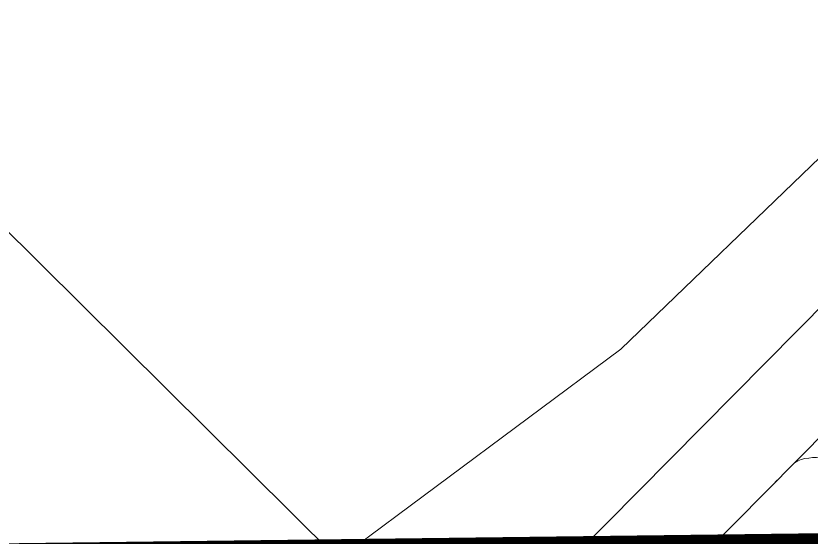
# Model space of a CAD drawing. Header units: feet. Extents: x 47819 to 50150, y 49272 to 50730.
# Drawn here: x 49357.59 to 49366.87, y 50343.28 to 50349.35 of the extents above; entities that cross this region are included whole.
import ezdxf

# ---------------------------------------------------------------- set-up
doc = ezdxf.new("R2010")
doc.units = ezdxf.units.FT
doc.header["$MEASUREMENT"] = 0
doc.layers.add('Level 30', color=1, linetype='Continuous', lineweight=0)
doc.layers.add('Level 45', color=1, linetype='Continuous', lineweight=0)
doc.layers.add('SILT FENCE', color=200, linetype='Continuous')

msp = doc.modelspace()

# ---------------------------------------------------------------- linework, layer by layer
at = {"layer": 'Level 30', "color": 5, "linetype": 'Continuous', "lineweight": 0}
for p in [(49369.5001, 50350.1376), (49348.7122, 50333.6358)]:
    msp.add_line(p, (49364.6476, 50345.4668), dxfattribs=at)
at = {"layer": 'Level 30', "color": 1, "linetype": 'Continuous', "lineweight": 0}
msp.add_open_spline([(49366.6705, 50344.1409), (49366.672, 50344.142), (49366.6734, 50344.143), (49366.675, 50344.1441), (49366.7739, 50344.2101), (49366.9032, 50344.2001), (49367.0179, 50344.2113), (49367.1415, 50344.2232), (49367.2689, 50344.2486), (49367.3927, 50344.1759), (49367.5574, 50344.0791), (49367.6388, 50343.918), (49367.6649, 50343.7552), (49367.6801, 50343.6603), (49367.6691, 50343.5548), (49367.6296, 50343.4653), (49367.5467, 50343.2776), (49367.4599, 50343.0958), (49367.3573, 50342.9173), (49367.25, 50342.7303), (49367.1585, 50342.5368), (49367.0144, 50342.3763), (49366.9491, 50342.3037), (49366.8771, 50342.2404), (49366.8058, 50342.1748)], degree=3, knots=[0, 0, 0, 0, 0.001794, 0.001794, 0.001794, 0.115737, 0.115737, 0.115737, 0.238472, 0.238472, 0.238472, 0.401863, 0.401863, 0.401863, 0.49709, 0.49709, 0.49709, 0.696601, 0.696601, 0.696601, 0.905432, 0.905432, 0.905432, 1, 1, 1, 1], dxfattribs=at)
msp.add_open_spline([(49366.4502, 50343.9185), (49366.4592, 50343.9273), (49366.468, 50343.9361), (49366.4766, 50343.9452)], degree=3, dxfattribs=at)
at = {"layer": 'Level 45', "color": 5, "linetype": 'Continuous', "lineweight": 0}
for p, q in [((49362.7242, 50341.6627), (49318.6246, 50385.3247)), ((49354.6332, 50333.4905), (49371.5616, 50350.5886)), ((49371.5691, 50349.0886), (49355.3869, 50332.7443))]:
    msp.add_line(p, q, dxfattribs=at)
at = {"layer": 'SILT FENCE', "linetype": 'Continuous', "lineweight": 0, "const_width": 6}
msp.add_lwpolyline([(49345.0426, 50340.0498), (49426.0144, 50341.0532)], dxfattribs=at)

doc.saveas('drawing.dxf')
